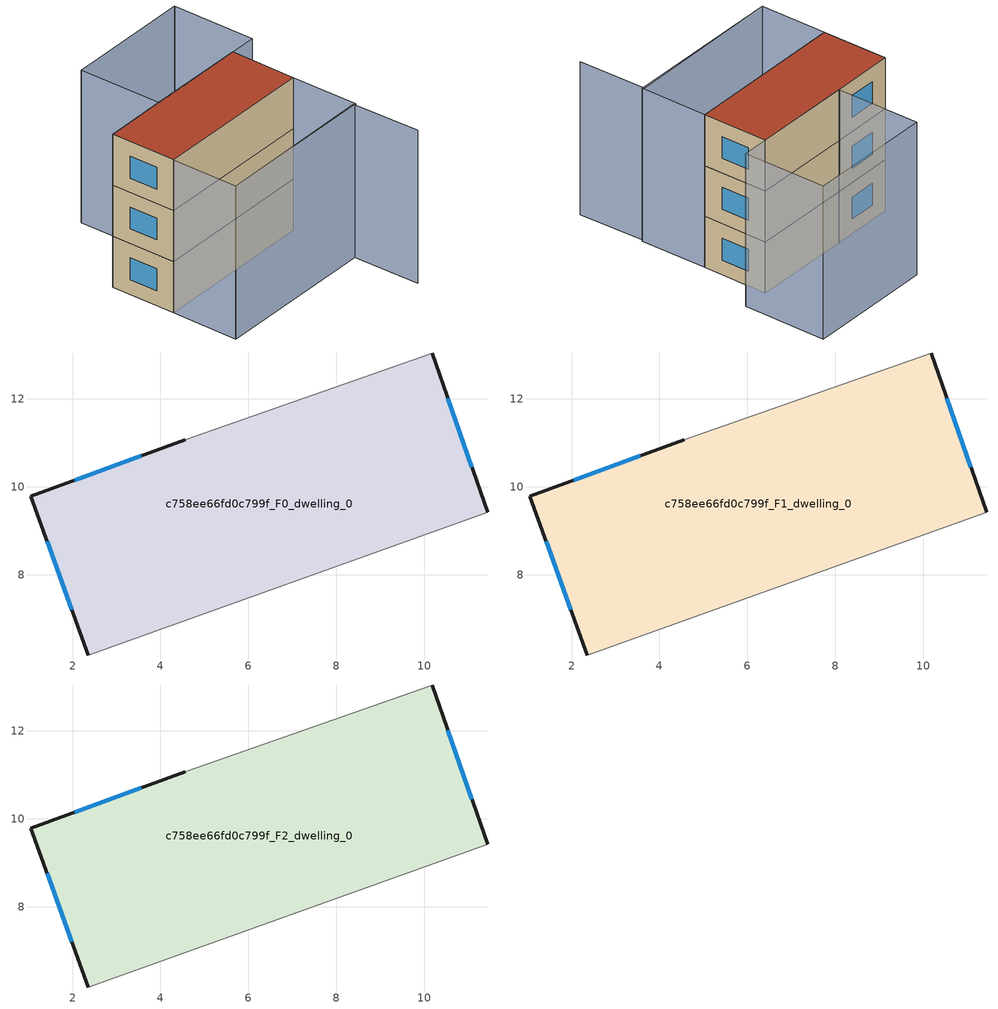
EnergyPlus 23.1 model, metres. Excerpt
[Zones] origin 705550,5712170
c758ee66fd0c799f_F0_dwelling_0
 floor ground (EU_floor_Construction): 10.18,13.04 11.44,9.42 2.35,6.17 1.06,9.79 4.57,11.07 z0
 wall outside (EU_wall_Construction): 4.57,11.07 1.06,9.79 2.35,6.17 / 11.44,9.42 10.18,13.04 z0:3
 wall adiabatic (EU_wall_Construction): 10.18,13.04 4.57,11.07 / 2.35,6.17 11.44,9.42 z0:3
 window (EU_Window_Construction): 3.57,10.7 2.06,10.15 / 11.08,10.45 10.53,12.01 / 1.43,8.76 1.98,7.2 z0.85:2.15
c758ee66fd0c799f_F1_dwelling_0
 floor to c758ee66fd0c799f_F0_dwelling_0 (EU_floor_Construction): 10.18,13.04 11.44,9.42 2.35,6.17 1.05,9.79 4.57,11.07 z3
 wall outside (EU_wall_Construction): 4.57,11.07 1.06,9.79 2.35,6.17 / 11.44,9.42 10.18,13.04 z3:6
 wall adiabatic (EU_wall_Construction): 10.18,13.04 4.57,11.07 / 2.35,6.17 11.44,9.42 z3:6
 window (EU_Window_Construction): 3.57,10.7 2.06,10.15 / 11.08,10.45 10.53,12.01 / 1.43,8.76 1.98,7.2 z3.85:5.15
c758ee66fd0c799f_F2_dwelling_0
 floor to c758ee66fd0c799f_F1_dwelling_0 (EU_floor_Construction): 10.18,13.04 11.44,9.42 2.35,6.17 1.05,9.79 4.57,11.07 z6
 wall outside (EU_wall_Construction): 4.57,11.07 1.06,9.79 2.35,6.17 / 11.44,9.42 10.18,13.04 z6:9
 wall adiabatic (EU_wall_Construction): 10.18,13.04 4.57,11.07 / 2.35,6.17 11.44,9.42 z6:9
 window (EU_Window_Construction): 3.57,10.7 2.06,10.15 / 11.08,10.45 10.53,12.01 / 1.43,8.76 1.98,7.2 z6.85:8.15
 roof outside (EU_roof_Construction): 11.44,9.42 10.18,13.04 4.57,11.07 1.06,9.79 2.35,6.17 z9
shading: 10,18.18 2.92,15.65 / 3.65,2.45 12.66,5.76 / 12.66,5.76 14.05,1.98 / 2.33,6.16 11.43,9.42 / 11.43,9.42 12.76,5.7 / 12.76,5.7 3.65,2.45 / 3.65,2.45 2.33,6.16 / 2.92,15.65 10.01,18.18 / 10.01,18.18 11.65,13.57 / 11.65,13.57 4.57,11.04 / 4.57,11.04 2.92,15.65 z0:9
[Building]
EU S2 Campaign: North Axis=0; Terrain=City; Solar Distribution=FullExterior
[Site:Location]
London: Latitude=51.5; Longitude=-0.5; Time Zone=0; Elevation=25
[SizingPeriod:WeatherFileDays]
AnnualSizingPeriod: Begin Month=1; Begin Day of Month=1; End Month=12; End Day of Month=31; Day of Week for Start Day=Monday; Use Weather File Daylight Saving Period=No; Use Weather File Rain and Snow Indicators=No
[MATERIAL]
EU_InternalMass_Material: Roughness=MediumRough; Thickness=0.1; Conductivity=1; Density=1800; Specific Heat=900; Thermal Absorptance=0.9; Solar Absorptance=0.7; Visible Absorptance=0.7
[MATERIAL:NOMASS] Roughness=MediumRough; Thermal Absorptance=0.9; Solar Absorptance=0.7; Visible Absorptance=0.7
Name | Thermal Resistance
EU_wall_NoMass | 0.71061
EU_roof_NoMass | 2.41608
EU_floor_NoMass | 1.75078
[WINDOWMATERIAL:SIMPLEGLAZINGSYSTEM]
EU_Window_SimpleGlazing: UFactor=2.64892; Solar Heat Gain Coefficient=0.76; Visible Transmittance=0.76
[CONSTRUCTION]
EU_wall_Construction: EU_wall_NoMass
EU_roof_Construction: EU_roof_NoMass
EU_floor_Construction: EU_floor_NoMass
EU_Window_Construction: EU_Window_SimpleGlazing
EU_InternalMass_Construction: EU_InternalMass_Material
[ZONE] Type=1; Multiplier=1; Ceiling Height=autocalculate; Volume=111.587; Floor Area=autocalculate; Part of Total Floor Area=Yes
c758ee66fd0c799f_F0_dwelling_0; c758ee66fd0c799f_F1_dwelling_0; c758ee66fd0c799f_F2_dwelling_0
[INTERNALMASS] Construction=EU_InternalMass_Construction; Surface Area=37.1953
Name | Zone or ZoneList
c758ee66fd0c799f_F0_dwelling_0_EU_InternalMass | c758ee66fd0c799f_F0_dwelling_0
c758ee66fd0c799f_F1_dwelling_0_EU_InternalMass | c758ee66fd0c799f_F1_dwelling_0
c758ee66fd0c799f_F2_dwelling_0_EU_InternalMass | c758ee66fd0c799f_F2_dwelling_0
[OTHEREQUIPMENT] Fuel Type=Electricity; Design Level Calculation Method=Watts/Area; Power per Zone Floor Area=1; Fraction Latent=0; Fraction Radiant=0; Fraction Lost=0; Carbon Dioxide Generation Rate=0; EndUse Subcategory=EU_Step8_InternalGains
Name | Zone or ZoneList or Space or SpaceList | Schedule
EU_Step8_InternalGain_c758ee66fd0c799f_F0_dwelling_0_f000 | c758ee66fd0c799f_F0_dwelling_0 | EU_Step8_GainSchedule_c758ee66fd0c799f_F0_dwelling_0_f000
EU_Step8_InternalGain_c758ee66fd0c799f_F1_dwelling_0_f000 | c758ee66fd0c799f_F1_dwelling_0 | EU_Step8_GainSchedule_c758ee66fd0c799f_F1_dwelling_0_f000
EU_Step8_InternalGain_c758ee66fd0c799f_F2_dwelling_0_f000 | c758ee66fd0c799f_F2_dwelling_0 | EU_Step8_GainSchedule_c758ee66fd0c799f_F2_dwelling_0_f000
[ZONEVENTILATION:DESIGNFLOWRATE] Schedule=EU_AlwaysOn; Design Flow Rate Calculation Method=AirChanges/Hour; Air Changes per Hour=0.496673; Ventilation Type=Natural; Fan Pressure Rise=0; Fan Total Efficiency=1; Constant Term Coefficient=1; Temperature Term Coefficient=0; Velocity Term Coefficient=0; Velocity Squared Term Coefficient=0; Minimum Indoor Temperature=-100; Maximum Indoor Temperature=100; Delta Temperature=-100; Minimum Outdoor Temperature=-100; Maximum Outdoor Temperature=100; Maximum Wind Speed=40
Name | Zone or ZoneList or Space or SpaceList
EU_ConstantAir_c758ee66fd0c799f_F0_dwelling_0 | c758ee66fd0c799f_F0_dwelling_0
EU_ConstantAir_c758ee66fd0c799f_F1_dwelling_0 | c758ee66fd0c799f_F1_dwelling_0
EU_ConstantAir_c758ee66fd0c799f_F2_dwelling_0 | c758ee66fd0c799f_F2_dwelling_0
[HVACTEMPLATE:THERMOSTAT] Constant Heating Setpoint=20; Constant Cooling Setpoint=50
EU_HeatOnly_c758ee66fd0c799f_F0_dwelling_0; EU_HeatOnly_c758ee66fd0c799f_F1_dwelling_0; EU_HeatOnly_c758ee66fd0c799f_F2_dwelling_0
[HVACTEMPLATE:ZONE:IDEALLOADSAIRSYSTEM] System Availability Schedule=EU_AlwaysOn; Maximum Heating Supply Air Temperature=50; Minimum Cooling Supply Air Temperature=13; Maximum Heating Supply Air Humidity Ratio=0.0156; Minimum Cooling Supply Air Humidity Ratio=0.0077; Heating Limit=NoLimit; Cooling Limit=NoLimit; Heating Availability Schedule=EU_AlwaysOn; Cooling Availability Schedule=EU_CoolingOff; Dehumidification Control Type=ConstantSensibleHeatRatio; Cooling Sensible Heat Ratio=0.7; Dehumidification Setpoint=60; Humidification Control Type=None; Humidification Setpoint=30; Outdoor Air Method=None; Outdoor Air Flow Rate per Person=0.00944; Outdoor Air Flow Rate per Zone Floor Area=0; Outdoor Air Flow Rate per Zone=0; Demand Controlled Ventilation Type=None; Outdoor Air Economizer Type=NoEconomizer; Heat Recovery Type=None; Sensible Heat Recovery Effectiveness=0.7; Latent Heat Recovery Effectiveness=0.65
Name | Template Thermostat
c758ee66fd0c799f_F0_dwelling_0 | EU_HeatOnly_c758ee66fd0c799f_F0_dwelling_0
c758ee66fd0c799f_F1_dwelling_0 | EU_HeatOnly_c758ee66fd0c799f_F1_dwelling_0
c758ee66fd0c799f_F2_dwelling_0 | EU_HeatOnly_c758ee66fd0c799f_F2_dwelling_0
[SIZING:ZONE] Zone Cooling Design Supply Air Temperature Input Method=SupplyAirTemperature; Zone Cooling Design Supply Air Temperature=13; Zone Heating Design Supply Air Temperature Input Method=SupplyAirTemperature; Zone Heating Design Supply Air Temperature=50; Zone Cooling Design Supply Air Humidity Ratio=0.008; Zone Heating Design Supply Air Humidity Ratio=0.008; Cooling Design Air Flow Method=DesignDay; Cooling Design Air Flow Rate=0; Cooling Minimum Air Flow per Zone Floor Area=0.000762; Cooling Minimum Air Flow=0; Cooling Minimum Air Flow Fraction=0.2; Heating Design Air Flow Method=DesignDay; Heating Design Air Flow Rate=0; Heating Maximum Air Flow per Zone Floor Area=0.002032; Heating Maximum Air Flow=0.141576; Heating Maximum Air Flow Fraction=0.3; Account for Dedicated Outdoor Air System=No; Dedicated Outdoor Air System Control Strategy=NeutralSupplyAir; Dedicated Outdoor Air Low Setpoint Temperature for Design=autosize; Dedicated Outdoor Air High Setpoint Temperature for Design=autosize; Zone Load Sizing Method=Sensible Load Only No Latent Load; Zone Latent Cooling Design Supply Air Humidity Ratio Input Method=HumidityRatioDifference; Zone Cooling Design Supply Air Humidity Ratio Difference=0.005; Zone Latent Heating Design Supply Air Humidity Ratio Input Method=HumidityRatioDifference; Zone Humidification Design Supply Air Humidity Ratio Difference=0.005
c758ee66fd0c799f_F0_dwelling_0; c758ee66fd0c799f_F1_dwelling_0; c758ee66fd0c799f_F2_dwelling_0
[SCHEDULE:CONSTANT]
Name | Hourly Value
EU_AlwaysOn | 1
EU_CoolingOff | 0
[SCHEDULE:FILE] Column Number=1; Rows to Skip at Top=0; Number of Hours of Data=8760; Column Separator=Comma; Interpolate to Timestep=No; Minutes per Item=60; Adjust Schedule for Daylight Savings=Yes
Name | File
EU_Step8_GainSchedule_c758ee66fd0c799f_F0_dwelling_0_f000 | ../../schedules/c758ee66fd0c799f/c758ee66fd0c799f_F0_dwelling_0_f000_gain.csv
EU_Step8_GainSchedule_c758ee66fd0c799f_F1_dwelling_0_f000 | ../../schedules/c758ee66fd0c799f/c758ee66fd0c799f_F1_dwelling_0_f000_gain.csv
EU_Step8_GainSchedule_c758ee66fd0c799f_F2_dwelling_0_f000 | ../../schedules/c758ee66fd0c799f/c758ee66fd0c799f_F2_dwelling_0_f000_gain.csv
